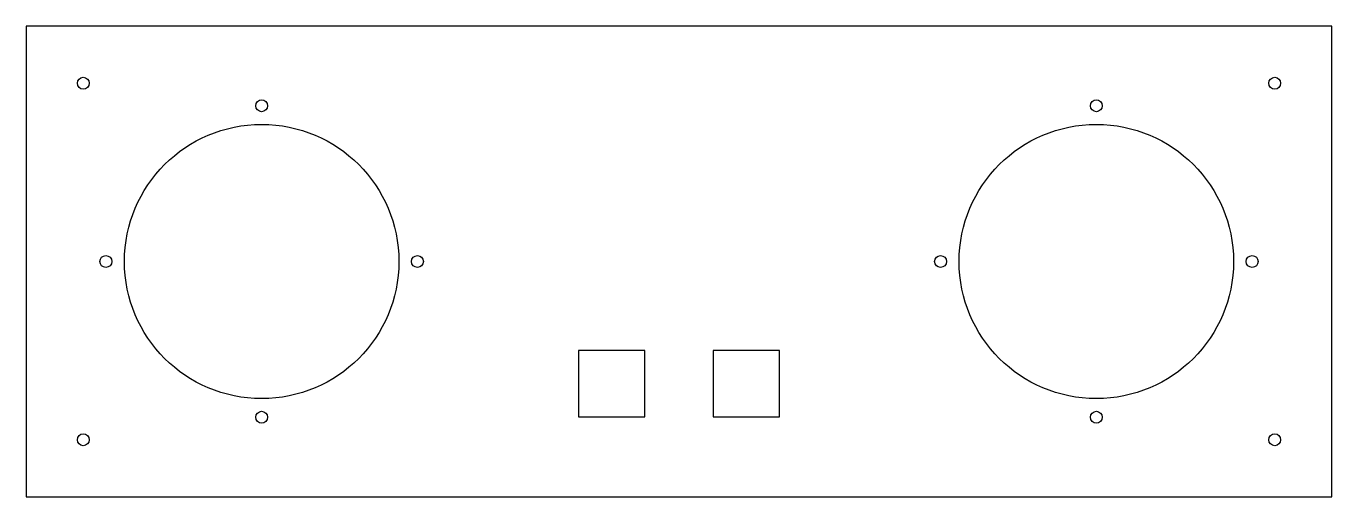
# Model space of a CAD drawing. Header units: millimetres. Extents: x -3 to 568, y -3 to 203.
import ezdxf

# ---------------------------------------------------------------- set-up
doc = ezdxf.new("R2010")
doc.units = ezdxf.units.MM

msp = doc.modelspace()

# ---------------------------------------------------------------- linework, layer by layer
at = {"color": 7, "linetype": 'Continuous', "lineweight": 25}
for p, q in [((-3, 203), (-3, -3)), ((568, 203), (-3, 203)), ((568, -3), (568, 203)), ((238.5, 61), (238.5, 32)), ((267.5, 61), (238.5, 61)), ((267.5, 32), (267.5, 61)), ((326.5, 61), (297.5, 61)), ((297.5, 61), (297.5, 32)), ((326.5, 32), (326.5, 61)), ((238.5, 32), (267.5, 32)), ((297.5, 32), (326.5, 32)), ((-3, -3), (568, -3))]:
    msp.add_line(p, q, dxfattribs=at)
for centre, radius in [((22, 178), 2.6), ((543, 178), 2.6), ((100, 168.13), 2.6), ((465, 168.13), 2.6), ((100, 100), 60), ((465, 100), 60), ((31.87, 100), 2.6), ((168.13, 100), 2.6), ((396.87, 100), 2.6), ((533.13, 100), 2.6), ((100, 31.87), 2.6), ((465, 31.87), 2.6), ((22, 22), 2.6), ((543, 22), 2.6)]:
    msp.add_circle(centre, radius, dxfattribs=at)

doc.saveas('drawing.dxf')
